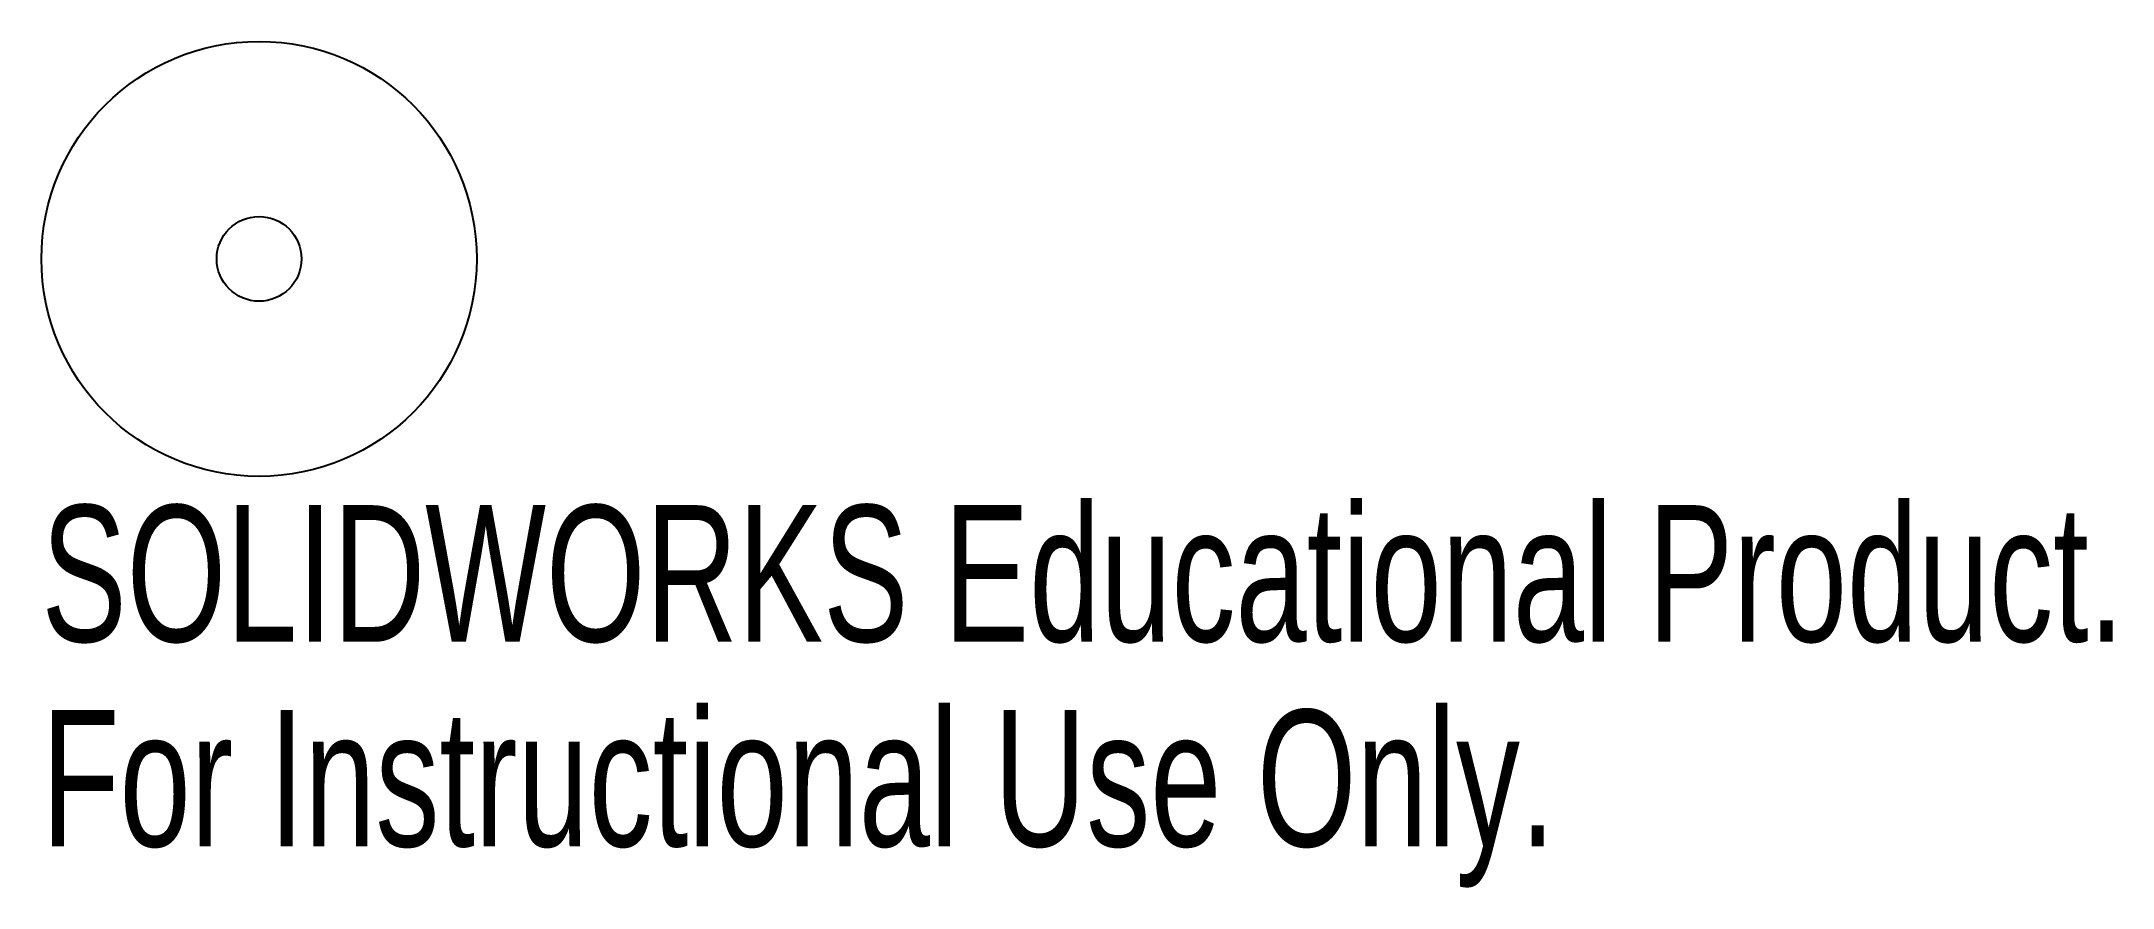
# Model space of a CAD drawing. Header units: millimetres. Extents: x 45.1 to 118.4, y -13.3 to 16.7.
import ezdxf

# ---------------------------------------------------------------- set-up
doc = ezdxf.new("R2010")
doc.units = ezdxf.units.MM
doc.styles.add('SLDTEXTSTYLE0', font='TXT', dxfattribs={"width": 0.7})

msp = doc.modelspace()

# ---------------------------------------------------------------- linework, layer by layer
at = {"color": 7, "linetype": 'Continuous', "lineweight": 25}
for radius in [7.7, 1.5]:
    msp.add_circle((52.8, 9), radius, dxfattribs=at)

# ---------------------------------------------------------------- texts
at = {"color": 7, "linetype": 'Continuous', "char_height": 4.83362, "attachment_point": 1, "style": 'SLDTEXTSTYLE0'}
for s, insert in [('SOLIDWORKS Educational Product.', (45.1, 0.28)), ('For Instructional Use Only.', (45.1, -6.97))]:
    msp.add_mtext(s, dxfattribs=dict(at, insert=insert))

doc.saveas('drawing.dxf')
